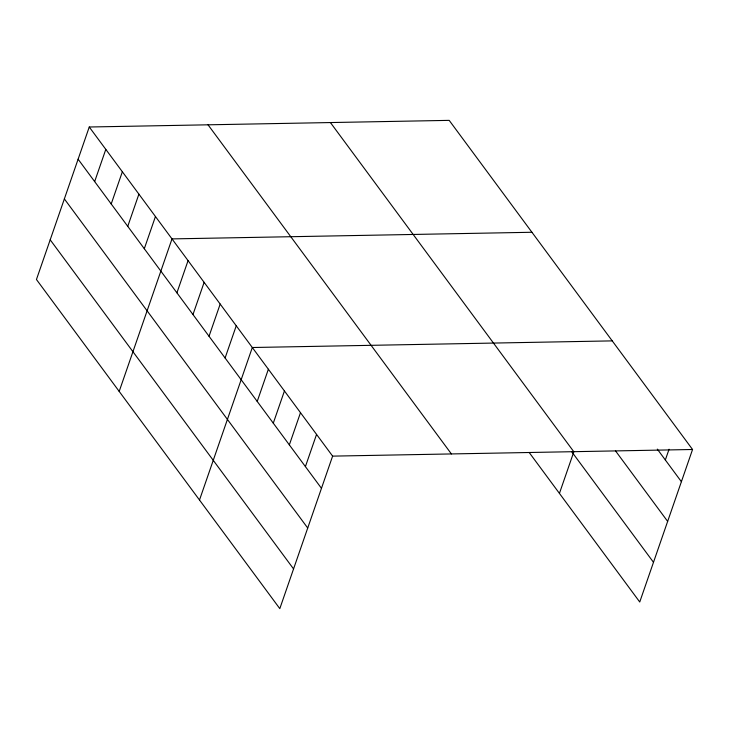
<?xml version="1.0" encoding="UTF-8"?>
<svg xmlns="http://www.w3.org/2000/svg" width="729" height="729" viewBox="0 0 729 729"><rect width="100%" height="100%" fill="white"/><g stroke="black" fill="none" stroke-linecap="round" stroke-linejoin="round"><path stroke-width="1.09" d="M89.257 127.001L36.45 279.508L279.808 608.633L332.615 456.126L89.257 127.001L449.192 120.367L692.55 449.492L639.743 601.999L529.318 452.663M94.661 181.585L105.805 149.381M111.209 203.965L122.354 171.762M127.757 226.345L138.902 194.142M144.306 248.726L155.45 216.522M119.192 391.409L172.008 238.902L531.933 232.269M176.91 292.83L188.064 260.627M192.975 314.554L204.129 282.342M209.032 336.269L220.185 304.066M225.097 357.994L236.251 325.79M199.5 500.021L252.316 347.514L612.242 340.88M257.219 401.442L268.372 369.238M273.284 423.157L284.438 390.954M289.34 444.881L300.494 412.678M305.405 466.606L316.559 434.402M559.435 493.387L573.887 451.643M665.34 459.972L669.058 449.237M332.615 456.126L692.55 449.492M657.303 449.11L681.396 481.696M615.449 450.795L667.655 521.399M330.41 122.554L573.769 451.679M571.837 451.88L653.485 562.296M208.038 124.814L451.397 453.93M78.112 159.204L321.471 488.33M64.362 198.908L307.72 528.024M50.201 239.814L293.559 568.93"/></g></svg>
